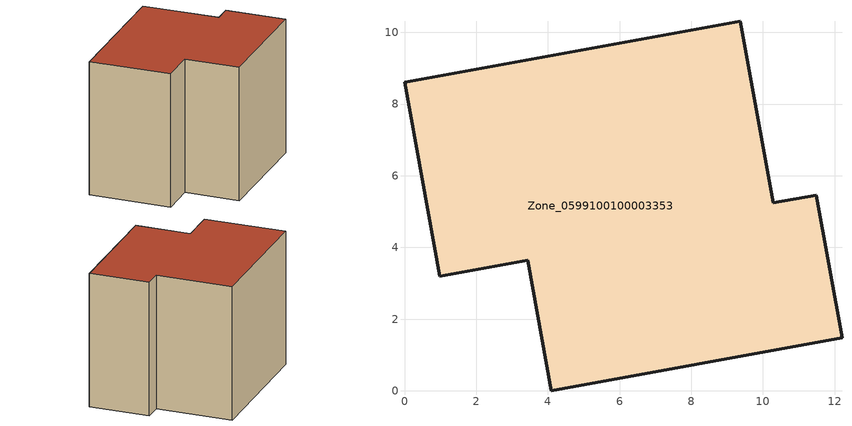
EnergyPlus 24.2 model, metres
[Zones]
Zone_0599100100003353
 floor ground (C_G): 10.29,5.24 11.48,5.46 12.2,1.48 4.1,0 3.44,3.64 0.98,3.19 0,8.61 9.36,10.31 z0
 wall outside (C_F): 9.36,10.31 0,8.61 0.98,3.19 3.44,3.64 4.1,0 12.2,1.48 11.48,5.46 10.29,5.24 9.36,10.31 z0:9.17
 roof outside (C_R): 10.29,5.24 9.36,10.31 0,8.61 0.98,3.19 3.44,3.64 4.1,0 12.2,1.48 11.48,5.46 z9.17
[BUILDING]
Pand.0599100100003353: North Axis=0; Terrain=City; Loads Convergence Tolerance Value=0.04; Temperature Convergence Tolerance Value=0.4; Solar Distribution=FullExterior; Maximum Number of Warmup Days=25; Minimum Number of Warmup Days=1
[Site:Location]
Rotterdam.The.Hague.AP_ZH_NLD Design_Conditions: Latitude=51.96; Longitude=4.45; Time Zone=1; Elevation=-4.5
[SITE:GROUNDTEMPERATURE:BUILDINGSURFACE]
18, 18, 18, 18, 18, 18, 18, 18, 18, 18, 18, 18
[MATERIAL] Thermal Absorptance=0.9; Solar Absorptance=0.7; Visible Absorptance=0.7
Name | Roughness | Thickness | Conductivity | Density | Specific Heat
G.TC.2006-2014 | MediumSmooth | 0.15 | 0.06 | 540 | 1210
F.TC.2006-2014 | Rough | 0.3 | 0.12 | 1920 | 840
R.TC.2006-2014 | MediumRough | 0.2 | 0.08 | 1500 | 1000
[CONSTRUCTION]
C_G: G.TC.2006-2014
C_F: F.TC.2006-2014
C_R: R.TC.2006-2014
[ZONE]
Zone_0599100100003353: Type=1; Multiplier=1; Ceiling Height=Autocalculate; Volume=Autocalculate; Floor Area=autocalculate; Part of Total Floor Area=Yes
[ZONEINFILTRATION:DESIGNFLOWRATE]
Infil_Zone_0599100100003353: Zone or ZoneList or Space or SpaceList=Zone_0599100100003353; Schedule=AlwaysOn; Design Flow Rate Calculation Method=Flow/Area; Flow Rate per Floor Area=0.0015; Constant Term Coefficient=1; Temperature Term Coefficient=0; Velocity Term Coefficient=0; Velocity Squared Term Coefficient=0
[HVACTEMPLATE:ZONE:IDEALLOADSAIRSYSTEM]
Zone_0599100100003353: Maximum Heating Supply Air Temperature=50; Minimum Cooling Supply Air Temperature=13; Maximum Heating Supply Air Humidity Ratio=0.0156; Minimum Cooling Supply Air Humidity Ratio=0.0077; Heating Limit=NoLimit; Cooling Limit=NoLimit; Dehumidification Control Type=ConstantSensibleHeatRatio; Cooling Sensible Heat Ratio=0.7; Dehumidification Setpoint=60; Humidification Control Type=None; Humidification Setpoint=30; Outdoor Air Method=None; Outdoor Air Flow Rate per Person=0.00944; Outdoor Air Flow Rate per Zone Floor Area=0; Outdoor Air Flow Rate per Zone=0; Demand Controlled Ventilation Type=None; Outdoor Air Economizer Type=NoEconomizer; Heat Recovery Type=None; Sensible Heat Recovery Effectiveness=0.7; Latent Heat Recovery Effectiveness=0.65
[ZONECONTROL:THERMOSTAT]
ThermostatControl_Zone_0599100100003353: Zone or ZoneList=Zone_0599100100003353; Control Type Schedule=DualSetpointControlType; Control 1=Thermostat_Zone_0599100100003353; Temperature Difference Between Cutout And Setpoint=0
[THERMOSTATSETPOINT:DUALSETPOINT]
Thermostat_Zone_0599100100003353: Heating Setpoint Temperature Schedule=HeatingSetpoint_Zone_0599100100003353; Cooling Setpoint Temperature Schedule=CoolingSetpoint_Zone_0599100100003353
[SCHEDULE:COMPACT]
HeatingSetpoint_Zone_0599100100003353: Through: 12/31, For: AllDays, Until: 24:00, 21
CoolingSetpoint_Zone_0599100100003353: Through: 12/31, For: AllDays, Until: 24:00, 24
DualSetpointControlType: Through: 12/31, For: AllDays, Until: 24:00, 4
AlwaysOn: Through: 12/31, For: AllDays, Until: 24:00, 1
